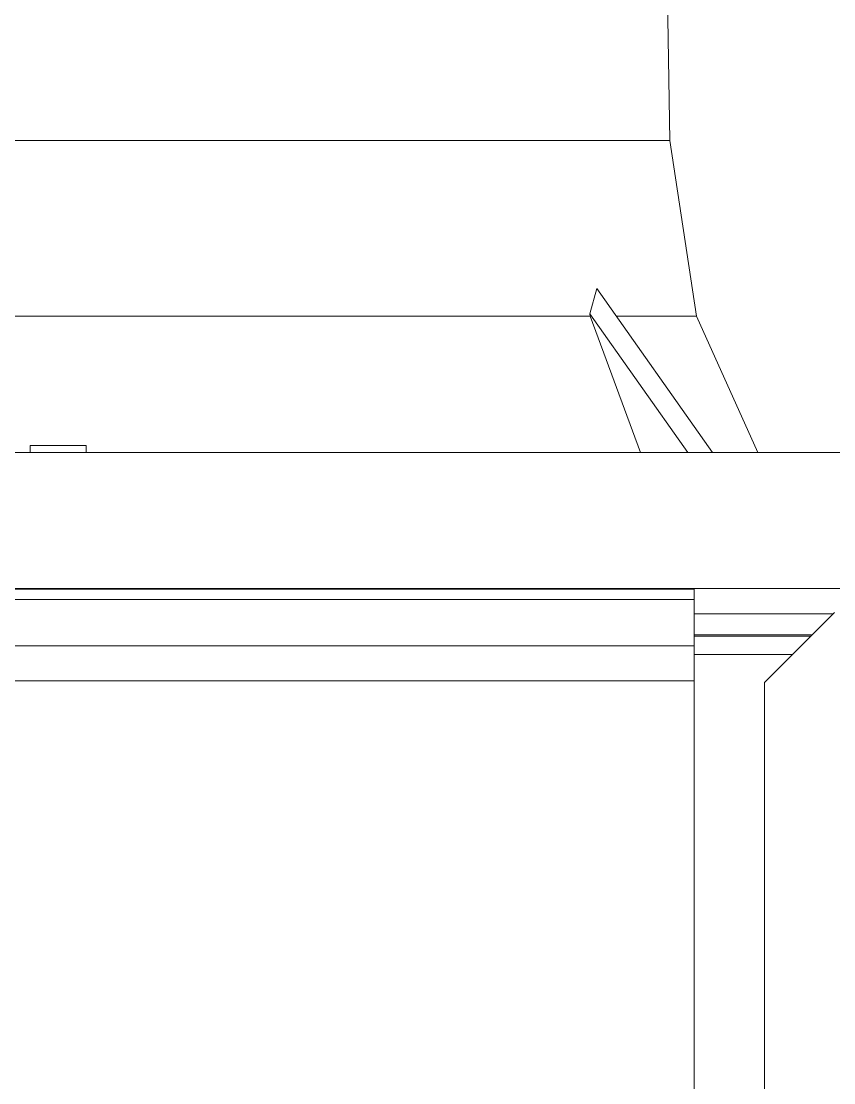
# Model space of a CAD drawing. Header units: millimetres. Extents: x 113490 to 142599, y -20467 to 115.
# Drawn here: x 135243.3 to 135359.2, y -6220 to -6068.7 of the extents above; entities that cross this region are included whole.
import ezdxf

# ---------------------------------------------------------------- set-up
doc = ezdxf.new("R2010")
doc.units = ezdxf.units.MM
doc.layers.add('DV1_0', color=7, linetype='Continuous')

msp = doc.modelspace()

# ---------------------------------------------------------------- linework, layer by layer
at = {"layer": 'DV1_0', "color": 7, "linetype": 'Continuous', "lineweight": 15}
for p, q in [((135335.76, -6085.69), (135334.16, -5980.14)), ((134404.76, -6085.69), (135335.76, -6085.69)), ((135339.57, -6110.72), (135335.76, -6085.69)), ((135324.38, -6110.43), (135325.36, -6106.81)), ((135325.36, -6106.81), (135341.88, -6130.18)), ((135324.42, -6110.72), (135324.38, -6110.43)), ((135324.38, -6110.43), (135338.35, -6130.18)), ((135324.42, -6110.72), (135237.81, -6110.72)), ((135331.57, -6130.18), (135324.42, -6110.72)), ((135328.12, -6110.72), (135339.57, -6110.72)), ((135348.32, -6130.18), (135339.57, -6110.72)), ((135244.56, -6129.18), (135252.56, -6129.18)), ((135244.56, -6129.18), (135244.56, -6130.18)), ((135252.56, -6130.18), (135252.56, -6129.18)), ((135367.6, -6130.18), (134373.69, -6130.18)), ((135222.5, -6149.68), (135339.26, -6149.68)), ((135339.26, -6151.14), (135339.26, -6149.68)), ((135339.26, -6157.76), (135339.26, -6151.14)), ((135339.26, -6153.18), (135359.05, -6153.18)), ((135359.26, -6152.97), (135349.26, -6162.97)), ((135339.26, -6156.18), (135356.05, -6156.18)), ((135339.26, -6156.38), (135355.85, -6156.38)), ((135339.26, -6162.73), (135339.26, -6157.76)), ((135339.26, -6451.75), (135339.26, -6162.73)), ((135349.26, -6244.37), (135349.26, -6162.97))]:
    msp.add_line(p, q, dxfattribs=at)
at = {"layer": 'DV1_0', "color": 7, "linetype": 'Continuous', "lineweight": 20}
for p, q in [((135221.8, -6149.58), (135377.6, -6149.58)), ((135222.5, -6151.14), (135339.26, -6151.14)), ((134309.64, -6157.76), (135339.26, -6157.76)), ((135353.25, -6158.98), (135339.26, -6158.98)), ((134309.64, -6162.73), (135339.26, -6162.73))]:
    msp.add_line(p, q, dxfattribs=at)

doc.saveas('drawing.dxf')
